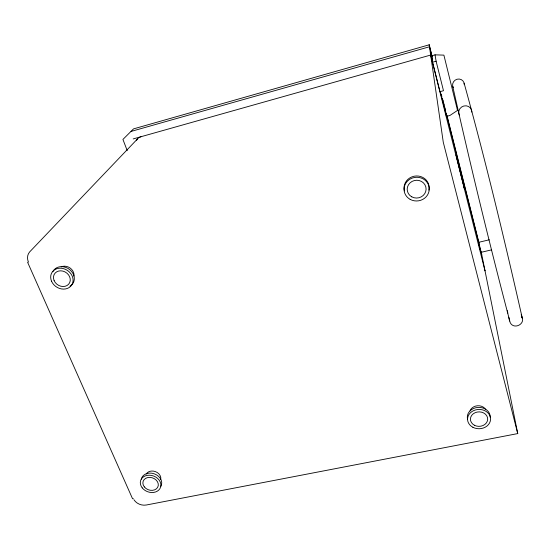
<?xml version="1.0" encoding="UTF-8"?>
<svg xmlns="http://www.w3.org/2000/svg" width="550" height="550" viewBox="0 0 550 550"><rect width="100%" height="100%" fill="white"/><g stroke="black" fill="none" stroke-linecap="round" stroke-linejoin="round"><path stroke-width="0.82" d="M489.287 239.793L478.5 242.357L480.934 252.361L480.267 249.212M430.361 55.241L430.636 55.014L485.018 270.847L484.859 270.538M137.603 138.806L29.638 251.941C27.191 254.671 26.957 258.803 28.449 262.054L27.603 262.274L132.571 498.788L133.354 498.637M131.031 131.368L133.526 128.886L429.186 44.811L432.128 56.519M133.196 138.923L430.664 55.055M431.619 55.804L435.036 54.842L443.891 55.131L456.878 107.786L457.469 110.454L449.941 115.452L446.538 116.366A24.564 0.474 76.2 0 0 439.986 91.664L432.568 62.198L431.619 55.804L432.664 59.964M432.568 62.198L436.102 61.208L435.036 54.842M439.986 91.664L443.486 90.709L436.102 61.208M480.934 252.361L491.583 249.858M446.174 113.156L481.779 254.746L517.743 433.586L146.328 505.003C141.639 505.849 136.476 503.745 133.904 499.689M484.282 269.913L484.715 270.346M521.702 316.683C526.013 323.984 513.803 330.089 510.194 322.616C489.534 244.269 470.498 165.399 452.726 86.323M127.229 150.645L122.925 139.439L130.928 131.471L429.467 46.771L443.279 142.285L517.743 433.586M478.521 242.344L479.648 246.634M521.214 314.469L522.314 318.264C504.481 239.566 485.657 160.999 464.131 83.201M429.206 44.969L429.413 45.719M446.957 115.507L478.919 242.619M431.977 56.753L429.186 44.811M442.86 100.011L444.084 104.837M444.531 106.666L445.156 109.161M441.244 94.084L441.877 96.58M442.296 98.244L442.922 100.746M443.341 102.41L445.851 112.392M507.265 310.647L507.849 313.149M508.764 317.192L509.582 321.035L509.396 319.364M481.298 252.354L481.724 254.492M445.988 113.19L446.538 116.366M459.463 115.383A6.648 6.284 -25.6 0 1 463.774 106.019A6.648 6.284 -25.6 0 1 471.838 112.09M453.276 87.691A5.933 5.658 -32 0 1 457.084 79.227A5.933 5.658 -32 0 1 464.283 84.686M136.517 140.449A8.277 7.508 40.7 0 1 140.938 136.744M146.218 474.038A7.803 6.256 19.5 0 1 155.409 471.611A7.803 6.256 19.5 0 1 160.738 479.401M470.037 410.877A8.539 7.184 -1.4 0 1 477.407 405.769A8.539 7.184 -1.4 0 1 485.767 409.523M61.181 266.887A8.683 7.377 32.8 0 1 70.139 268.049A8.683 7.377 32.8 0 1 73.968 276.072M52.786 271.803A11.66 9.893 32.7 0 1 69.891 269.754A11.66 9.893 32.7 0 1 70.015 286.179M404.436 190.898A12.568 11.804 -6.5 0 1 416.343 175.966A12.568 11.804 -6.5 0 1 428.856 190.128M467.603 419.265A11.467 9.625 -1.3 0 1 477.716 407.433A11.467 9.625 -1.3 0 1 490.236 417.347M141.329 479.181A10.478 8.381 19.5 0 1 154.433 473.873A10.478 8.381 19.5 0 1 160.82 486.365M463.856 185.659L456.087 154.818L464.516 189.186L463.856 185.659M51.535 281.208A11.708 9.921 32.6 0 0 70.806 286.158A11.708 9.921 32.6 0 0 63.291 268.579A11.708 9.921 32.6 0 0 51.535 281.208M142.216 487.857A10.519 8.401 19.5 0 0 159.981 488.531A10.519 8.401 19.5 0 0 149.614 475.214A10.519 8.401 19.5 0 0 142.216 487.857M410.149 199.368A12.616 11.852 -6.4 0 0 429.254 189.173A12.616 11.852 -6.4 0 0 410.541 178.833A12.616 11.852 -6.4 0 0 410.149 199.368M411.778 196.845A9.46 8.889 -6.4 0 0 426.092 189.173A9.46 8.889 -6.4 0 0 412.046 181.438A9.46 8.889 -6.4 0 0 411.778 196.845M144.313 486.881A7.886 6.298 19.5 0 0 157.637 487.376A7.886 6.298 19.5 0 0 149.847 477.393A7.886 6.298 19.5 0 0 144.313 486.881M472.883 427.281A11.516 9.652 -1.3 0 0 490.566 419.437A11.516 9.652 -1.3 0 0 473.743 410.568A11.516 9.652 -1.3 0 0 472.883 427.281M474.43 425.26A8.635 7.239 -1.3 0 0 487.685 419.361A8.635 7.239 -1.3 0 0 475.056 412.727A8.635 7.239 -1.3 0 0 474.43 425.26M54.12 280.596A8.779 7.439 32.6 0 0 68.578 284.295A8.779 7.439 32.6 0 0 62.927 271.116A8.779 7.439 32.6 0 0 54.12 280.596"/></g></svg>
